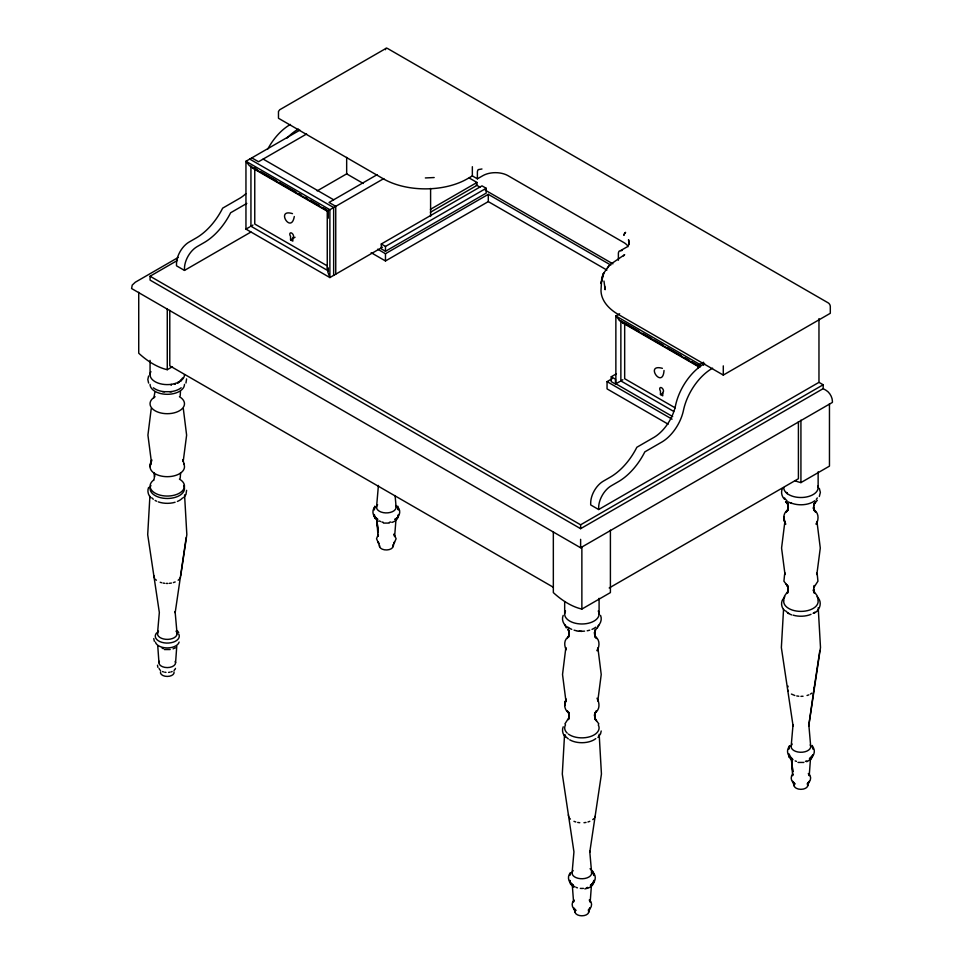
<?xml version="1.0" encoding="UTF-8"?>
<svg xmlns="http://www.w3.org/2000/svg" width="964" height="964" viewBox="0 0 964 964"><rect width="100%" height="100%" fill="white"/><g stroke="black" fill="none" stroke-linecap="round" stroke-linejoin="round"><path stroke-width="1.45" d="M398.337 514.523C398.903 518.439 395.409 521.464 391.962 522.428M158.964 662.798L157.771 646.169M149.89 496.339L147.697 534.659L159.337 612.489L157.481 633.722M564.506 735.351L562.301 774.032L573.942 851.863L572.086 872.878M783.551 609.248L781.358 647.567L793.083 725.964L793.023 724.82L791.131 746.63M383.817 178.581L327.254 211.237L252.664 168.17L250.941 166.037L250.941 226.227L328.242 270.848L327.278 267.992M376.526 507.257L378.418 485.446M327.796 271.896L329.881 277.56L382.515 247.17M176.761 646.229L175.581 662.798M591.51 884.193L590.185 902.171L589.281 899.99M810.555 757.8L809.23 775.695L808.326 773.526M397.035 517.68L396.047 518.608L394.625 536.514L393.866 534.321M151.228 408.603L147.926 435.138L151.36 461.672L151.553 460.238M596.535 628.335L594.788 631.613L595.246 629.613L594.571 634.119L595.246 637.24L594.475 632.276L594.788 635.252L596.535 638.529L595.017 636.421C600.09 639.614 599.729 646.169 597.126 650.833L597.909 647.965L601.223 674.511L597.788 701.045L597.596 699.599M570.001 874.432L569.869 875.24L570.001 873.215M785.214 573.134L785.009 574.568L781.575 548.046L784.889 521.5L785.672 524.356C783.069 519.704 782.72 513.137 787.781 509.956L786.263 512.065L788.01 508.775L787.552 510.775L788.227 506.269L787.552 503.148L788.323 508.112L788.01 505.148L786.263 501.858L787.781 503.979L785.588 501.786M783.72 599.03L784.563 595.957L788.01 591.149L787.552 593.149L788.227 588.643L787.552 585.522L788.323 590.486L788.01 587.522L786.263 584.232L787.781 586.353L783.925 581.196L784.576 574.52M814.303 503.148L813.375 508.57L813.676 506.727L814.303 510.775L813.845 508.775L815.592 512.065L814.074 509.956C819.135 513.137 818.785 519.704 816.183 524.356L816.966 521.5L820.28 548.046L816.833 574.568L816.641 573.134M789.058 747.968L788.914 749.052L789.371 745.738M812.941 755.101L811.158 759.126L806.723 761.753M177.063 633.722L175.111 611.634L175.171 612.779L186.173 537.587M628.829 244.639L629.155 242.41L628.54 245.085M591.667 873.095L589.715 851.007L589.775 852.152L601.44 774.032L599.174 734.243M819.834 650.495L813.724 690.971M180.473 391.372L180.184 395.879M180.642 472.625L180.184 478.252M180.726 575.677L186.835 534.659L184.57 494.869M595.077 713.119L595.246 719.626L594.475 714.649L594.788 717.626L596.535 720.903L595.017 718.795L598.873 723.94M808.676 726.254L820.497 647.567L818.219 607.766M374.309 508.474L374.767 506.365L374.309 509.679L374.767 506.365M150.059 466.745L151.734 459.756M153.891 397.879L154.818 392.456M153.891 480.253L154.818 474.83M569.194 633.179L568.495 637.24L568.953 635.252L567.218 638.529M566.157 699.599L566.013 701.768L562.53 674.511L565.844 647.603L566.145 649.772C564.181 645.663 563.795 640.048 568.001 637.156M569.194 715.553L568.495 719.626L568.953 717.626L564.88 723.94M150.276 465.19L150.914 461.611L150.336 464.142M148.601 375.996L147.829 379.527L148.601 383.057M148.601 487.447C147.094 490.953 148.155 495.038 150.782 497.713M185.944 383.057L186.606 378.888M563.205 615.357C560.988 620.358 564.265 625.853 568.748 628.227M563.205 726.808C561.699 730.314 562.759 734.411 565.386 737.086M601.211 730.989L600.548 733.869L597.945 737.46M782.25 488.893C780.744 492.399 781.816 496.496 784.443 499.159M782.25 600.343C780.744 603.85 781.816 607.947 784.443 610.61M393.059 546.636L394.529 541.925L393.722 543.359M588.618 912.474L590.076 907.763L588.594 909.835M807.663 786.009L809.133 781.298L807.651 783.371M180.063 578.075L180.557 576.894M175.171 669.124L175.472 668.389M378.418 534.851L378.009 536.333L376.803 519.198M397.746 516.668L398.192 515.607M623.467 255.978L624.648 254.641L609.706 264.895M598.873 625.299L597.21 628.251M594.668 817.448L595.162 816.255M573.978 900.689L573.568 901.979L572.267 884.699M787.636 687.356L788.13 686.175M793.023 774.213L792.613 775.695L791.408 758.572M812.797 754.981L809.423 758.801C814.134 756.776 816.195 750.1 812.278 746.329M597.716 649.423L598.258 648.133M816.773 522.946L817.303 521.669M178.485 382.672L177.725 382.732L180.34 381.021L182.582 377.948M566.338 699.129C563.771 703.66 564.036 709.805 568.736 712.818L567.218 710.709L568.953 713.987L568.495 711.986L569.122 716.035M819.316 496.508L820.364 492.423L819.316 488.338M603.404 273.475L601.729 278.138L601.006 290.272A59.346 34.258 0 0 0 618.382 314.505L723.289 375.08L830.305 313.3L830.305 306.516A2.964 1.711 60 0 0 828.209 302.877L387.576 48.489A2.964 1.711 60 0 0 385.479 49.694M594.788 713.987L596.535 710.709L595.017 712.818C600.162 709.576 599.704 702.876 597.005 698.201M813.845 505.148L815.592 501.858M624.708 233.312L623.865 235.373A2.964 1.711 -60 0 1 624.455 233.698L625.612 232.348A2.964 1.711 -60 0 0 624.708 233.312L624.889 233.059M603.91 272.908L601.006 283.5L603.127 274.017L609.296 265.269M183.75 497.713L185.944 494.508L186.606 490.327M374.972 506.968C371.056 510.739 373.116 517.415 377.828 519.427L374.888 516.668M378.177 534.683L376.526 538.756L378.587 543.274M817.291 500.34L814.074 503.979M570.519 872.806C566.76 876.433 568.495 882.843 572.941 885.036M782.539 599.789L784.853 596.752M789.576 746.329C785.817 749.968 787.552 756.366 791.986 758.572M792.782 774.056C789.938 776.912 791.167 781.924 794.613 783.708M607.465 267.944L609.043 265.763M181.003 380.153L180.34 381.021L181.003 380.78M394.059 543.274L396.12 538.756L394.059 534.237M574.134 900.075C570.881 902.846 571.857 908.293 575.556 910.173M178.159 580.244L179.256 579.195M173.99 670.462L174.677 669.823M592.764 819.605L593.86 818.569M597.945 626.01C600.861 623.383 602.139 619.045 600.548 615.357M177.725 382.732L178.485 382.045M627.419 246.712L620.165 250.821L622.057 250.507M814.05 613.212C820.268 610.369 822.714 601.391 817.002 596.752M588.185 910.173C591.884 908.293 592.86 902.846 589.607 900.075M807.242 783.708C810.941 781.828 811.917 776.381 808.663 773.61M175.195 383.503L174.448 384.021L175.195 384.13M396.047 518.608L394.818 519.427C399.53 517.415 401.59 510.739 397.674 506.968M810.435 694.068L811.809 693.14M386.094 48.345L279.705 109.763L278.476 111.475L278.476 118.259L383.383 178.834A59.346 34.258 0 0 0 467.311 178.834L472.348 175.918L477.385 178.834L482.844 175.677A17.798 10.279 0 0 1 508.016 175.677L623.841 242.554A17.798 10.279 0 0 1 628.179 246.639M299.888 130.128L245.953 161.265L245.953 229.107L329.881 277.56L329.881 209.718L245.953 161.265L249.411 165.724L327.748 210.947M306.612 133.996L258.533 161.747L251.821 157.879M246.808 203.416L230.637 212.755A48.405 27.944 -60 0 1 203.356 243.036L197.066 246.663A17.798 10.279 -60 0 0 184.473 268.474L184.473 270.414L176.496 265.811L176.496 263.871A17.798 10.279 -60 0 1 189.089 242.06L195.391 238.433A48.405 27.944 -60 0 0 222.66 208.152L240.084 198.09A32.029 18.497 -60 0 0 245.796 193.752M178.244 257.436L135.285 282.235L132.213 285.127L131.598 288.537L580.617 547.769L832.402 402.41L832.402 401.241A8.905 5.145 60 0 0 826.1 390.336L823.172 388.649L580.617 528.682L150.071 280.102L150.071 276.222L177.448 260.413M245.953 229.107L249.821 226.877M250.941 226.227L252.942 225.07M317.156 190.896L346.907 173.725M184.473 270.414L250.965 232.023M377.105 174.701L329.037 202.452L335.749 206.332L335.749 274.174M290.562 239.843L292.827 241.145L292.827 237.662A2.675 1.542 60 0 0 293.08 234.601A2.675 1.542 60 0 0 290.297 232.987A2.675 1.542 60 0 0 290.562 236.349L290.562 239.843L295.032 237.252M430.402 209.345L476.963 182.461L476.963 185.377L430.402 212.261M381.286 244L482 185.859L486.193 188.281L486.193 193.125L385.479 251.279L381.286 248.845L381.286 244L385.479 246.423L486.193 188.281M138.732 292.273L138.732 353.222A70.083 40.464 60 0 0 167.266 369.694L172.46 366.706M377.683 249.194L385.479 253.701L488.29 194.342L610.814 265.076M371.176 252.701L385.479 260.967L488.29 201.609L606.898 270.077M619.647 313.782L615.863 315.963L615.863 383.793L672.679 416.593M611.248 376.767L615.442 379.189L615.442 384.046L611.248 381.624L611.248 376.767L616.418 373.791M668.16 424.172L607.055 388.89L607.055 381.624L612.261 378.611M615.863 383.793L619.731 381.563M673.679 411.411L620.864 380.913L622.852 379.756M660.473 394.529L662.738 395.843L662.738 392.348A2.675 1.542 60 0 0 663.003 389.287A2.675 1.542 60 0 0 660.207 387.673A2.675 1.542 60 0 0 660.473 391.047L660.473 394.529L662.714 393.24M704.624 363.561A42.235 24.389 -60 0 0 675.511 405.615A32.029 18.497 -60 0 1 654.267 437.21L636.843 447.272A48.405 27.944 -60 0 1 609.573 477.554L603.271 481.193A17.798 10.279 -60 0 0 590.691 503.003L590.691 504.931L598.656 509.534L818.966 382.347L818.966 318.614M150.071 276.222L580.617 524.802L823.172 384.769L823.172 388.649M609.188 587.968L798.409 478.722L798.409 421.726M553.336 531.634L553.336 592.595A70.083 40.464 60 0 0 581.87 609.067L610.405 592.595L610.405 530.152M795.3 480.891A70.083 40.464 60 0 0 800.927 482.603L829.462 466.13L829.462 403.687M171.375 384.419L170.712 384.793L171.375 385.046M173.062 648.856L175.46 647.796M587.666 888.218C591.065 887.217 594.439 884.217 593.896 880.361L592.583 883.518L590.378 885.265C595.354 883.169 597.162 876.023 592.824 872.348M173.375 582.593L175.183 581.955M171.038 671.92L172.158 671.522M807.037 695.502L808.832 694.863M587.98 821.967L589.787 821.328M477.385 178.834L477.385 172.05A2.964 1.711 -60 0 1 478.204 169.64L481.964 168.989M584.799 888.916L587.51 888.266M169.375 583.341L171.423 583.063M168.567 672.378L169.833 672.209M583.979 822.714L586.028 822.437M171.917 391.685L162.627 391.685M389.239 523.078L383.407 523.078M170.194 649.543L164.35 649.543M803.843 762.44L798.011 762.44M425.353 177.942L434.174 177.545M800.927 696.345L803.036 696.249M166.218 583.413L167.796 583.437M577.231 631.059L581.87 631.408M796.77 695.96L798.819 696.249M164.699 672.209L165.965 672.378M577.713 822.437L579.774 822.714M163.109 583.063L164.651 583.292M160.241 582.292L161.639 582.726M794.818 695.502L791.408 694.068M162.386 671.522L163.494 671.92M573.966 821.328L575.761 821.967M787.805 501.762L791.649 503.461M787.805 613.212L791.649 614.912M699.792 367.368L699.792 364.416L615.863 315.963L619.731 320.602M620.864 380.913L620.864 320.735L622.852 323M469.239 178.003L476.963 182.461M819.267 382.515L823.172 384.769M476.192 184.931L480.096 187.185M485.302 190.185L612.899 263.847M623.431 322.217L638.891 331.146M642.759 333.375L651.772 338.581M654.351 340.075L663.377 345.281M667.233 347.51L681.403 355.692M685.271 357.921L689.139 360.15M691.718 361.645L698.153 365.356L698.153 368.368M619.334 320.409L697.671 365.645M622.575 322.856L697.177 365.922L703.575 362.235L703.575 365.187M363.32 183.485L346.666 173.869L346.666 157.373M263.148 159.084L333.652 199.789M249.724 159.084L333.652 207.549L333.652 275.379M675.21 407.88L624.672 378.707L624.672 323.976M254.809 168.266L257.388 169.76M261.244 171.99L276.704 180.919M279.283 182.401L296.032 192.077M298.611 193.559L301.19 195.053M305.046 197.283L307.624 198.765M310.203 200.259L319.217 205.465M323.085 207.694L326.953 209.923M607.055 381.624L672.065 419.159M327.326 265.907L254.761 224.022L254.761 167.808M553.252 587.209L169.785 365.826L169.785 310.324M795.047 783.937L792.721 781.298M576.002 910.402L573.664 907.763L575.134 912.474M792.432 758.801L789.974 757.065L791.203 757.969L788.914 753.896L789.371 757.21L790.685 759.126M573.375 885.265L570.447 882.506M662.401 368.32C644.036 363.247 662.69 390.058 664.027 370.489M292.49 213.634C275.126 208.2 291.164 234.83 294.285 216.526M378.129 521.319L374.912 518.114L374.309 514.523L374.454 515.607M590.064 868.721L593.294 871.938L593.896 875.517L592.583 872.372M573.688 887.157L570.459 883.952L569.857 880.361L570.001 881.445M787.202 493.05L786.419 492.411L787.202 493.676M155.276 579.195L156.385 580.244M159.867 669.823L160.554 670.462M569.652 818.291L570.399 819.099M378.924 543.359L378.117 541.925L379.587 546.636M177.509 630.914L178.689 632.565M566.242 627.901L564.711 624.515M812.339 745.461L812.941 749.052L812.351 746.907M567.796 629.42L568.953 631.613L568.495 629.613L569.122 633.661M397.734 506.1L398.325 509.956L397.746 507.534M568.676 816.556L569.073 817.448M182.811 459.756L184.196 464.142M784.539 521.669L783.72 516.656L785.082 522.946M787.636 689.79L788.13 690.971M154.469 578.075L153.818 575.677M159.06 668.389L159.373 669.124M793.083 782.479L794.179 786.009M817.279 574.52L817.93 581.196L813.845 587.522L814.303 585.522L813.375 590.944L813.676 589.112L814.303 593.149L813.845 591.149L817.291 595.957L818.135 599.03M154.324 641.265L153.77 638.566M157.903 667.365L157.481 665.22M153.891 472.625L154.517 476.674M814.219 687.356L808.856 725.109L810.724 746.63M604.657 286.163L605.151 289.694L603.97 281.066M182.991 460.238L183.184 461.672L186.618 435.138L183.317 408.603M791.468 759.234L792.854 772.056L791.42 758.692M376.695 518.403L378.25 532.682L376.816 519.319M395.107 495.568L396.084 506.811M568.435 814.737L568.459 815.652M564.675 601.62L564.675 613.658M818.135 471.842L818.135 487.579M800.927 420.159L800.927 482.603M723.289 365.874L723.289 375.08M618.382 260.232L618.382 253.448A2.964 1.711 -60 0 1 619.213 251.05M599.09 598.319L599.09 614.044M598.656 509.534L598.656 507.606A17.798 10.279 -60 0 1 611.248 485.796L617.538 482.157A48.405 27.944 -60 0 0 644.82 451.875L662.244 441.813A32.029 18.497 -60 0 0 683.488 410.218A42.235 24.389 -60 0 1 712.601 368.164M581.87 546.624L581.87 609.067M580.617 524.802L580.617 528.682M580.617 539.334L580.617 547.769M488.29 194.342L488.29 201.609M472.348 166.712L472.348 175.918M430.595 188.45L430.595 216.466M385.479 246.423L385.479 251.279M385.479 253.701L385.479 260.967M328.242 210.67L328.242 218.189M328.242 267.847L328.242 270.848M327.254 211.237L327.254 268.293M167.266 308.745L167.266 369.694M150.059 360.379L150.059 374.683M598.246 610.983A17.207 9.941 0 0 1 581.87 623.985A17.207 9.941 0 0 1 565.507 610.983M595.8 627.154A17.207 9.941 0 0 1 591.992 629.359M589.691 630.167A17.207 9.941 0 0 1 587.197 630.769M584.57 631.131A17.207 9.941 0 0 1 579.183 631.131M576.556 630.769A17.207 9.941 0 0 1 574.062 630.167M571.76 629.359A17.207 9.941 0 0 1 567.953 627.154M598.246 724.856A17.207 9.941 0 0 1 589.992 736.689A17.207 9.941 0 0 1 568.362 734.074M567.206 733.11A17.207 9.941 0 0 1 565.507 724.856M595.8 738.605A17.207 9.941 0 0 1 569.7 739.798M568.362 738.918A17.207 9.941 0 0 1 566.242 736.93M565.507 735.833A17.207 9.941 0 0 1 565 734.701M591.547 872.215A9.797 5.651 0 0 1 580.34 878.674A9.797 5.651 0 0 1 573.146 870.528M587.63 887.362A9.797 5.651 0 0 1 586.317 887.82M583.401 888.374A9.797 5.651 0 0 1 580.34 888.374M577.424 887.82A9.797 5.651 0 0 1 576.123 887.362M574.954 886.784A9.797 5.651 0 0 1 574.183 886.29M588.618 911.245A6.82 3.94 0 0 1 581.87 915.8A6.82 3.94 0 0 1 575.134 911.245M817.93 486.025A17.207 9.941 0 0 1 802.277 497.484A17.207 9.941 0 0 1 783.72 487.579M817.291 497.918A17.207 9.941 0 0 1 816.255 499.364M814.845 500.69A17.207 9.941 0 0 1 790.805 502.883M786.998 500.69A17.207 9.941 0 0 1 784.563 497.918M817.93 599.897A17.207 9.941 0 0 1 800.927 611.393A17.207 9.941 0 0 1 783.925 599.897M814.845 612.14A17.207 9.941 0 0 1 813.098 613.321M811.037 614.333A17.207 9.941 0 0 1 793.107 615.153M788.757 613.321A17.207 9.941 0 0 1 785.588 610.814M810.242 744.883A9.797 5.651 0 0 1 800.156 752.257A9.797 5.651 0 0 1 792.203 744.063M806.687 760.897A9.797 5.651 0 0 1 805.374 761.355M796.481 761.355A9.797 5.651 0 0 1 795.167 760.897M792.998 759.644A9.797 5.651 0 0 1 792.203 758.885M807.422 784.178A6.82 3.94 0 0 1 800.927 789.335A6.82 3.94 0 0 1 794.432 784.178M395.638 505.51A9.797 5.651 0 0 1 385.552 512.896A9.797 5.651 0 0 1 377.599 504.69M390.769 521.982A9.797 5.651 0 0 1 389.348 522.319M383.298 522.319A9.797 5.651 0 0 1 381.877 521.982M380.563 521.524A9.797 5.651 0 0 1 379.394 520.946M392.818 544.805A6.82 3.94 0 0 1 386.853 549.95A6.82 3.94 0 0 1 379.587 545.407M286.947 138.141A42.235 24.389 -60 0 1 298.418 129.043M267.847 148.962A42.235 24.389 -60 0 1 290.441 124.44M184.486 374.683A17.207 9.941 0 0 1 164.579 384.491A17.207 9.941 0 0 1 150.902 371.61M181.196 387.793A17.207 9.941 0 0 1 169.965 391.758M164.579 391.758A17.207 9.941 0 0 1 153.348 387.793M184.486 384.371A17.207 9.941 0 0 1 167.266 394.312A17.207 9.941 0 0 1 150.059 384.371M179.437 396.722A17.207 9.941 0 0 1 179.437 410.784A17.207 9.941 0 0 1 155.096 410.784A17.207 9.941 0 0 1 155.096 396.722M183.642 463.672A17.207 9.941 0 0 1 167.266 476.686A17.207 9.941 0 0 1 150.902 463.672M179.437 479.108A17.207 9.941 0 0 1 180.063 492.773A17.207 9.941 0 0 1 156.445 493.845A17.207 9.941 0 0 1 153.348 480.289M183.642 485.482A17.207 9.941 0 0 1 167.266 498.484A17.207 9.941 0 0 1 150.902 485.482M182.606 497.906A17.207 9.941 0 0 1 177.388 501.437M175.087 502.256A17.207 9.941 0 0 1 158.277 501.87M156.614 501.196A17.207 9.941 0 0 1 155.096 500.424M153.348 499.232A17.207 9.941 0 0 1 151.938 497.906M176.942 632.842A9.797 5.651 0 0 1 165.736 639.313A9.797 5.651 0 0 1 158.542 631.155M175.99 631.155A9.797 5.651 0 0 1 176.581 631.974M178.702 633.999A12.014 6.941 0 0 1 166.326 643.06A12.014 6.941 0 0 1 156.566 632.999M179.135 642.084A12.014 6.941 0 0 1 167.266 647.929A12.014 6.941 0 0 1 155.397 642.084M163.169 648.555A9.797 5.651 0 0 1 162.157 648.242M175.171 661.316A8.302 4.796 0 0 1 167.266 667.594A8.302 4.796 0 0 1 159.373 661.316M174.014 671.872A6.82 3.94 0 0 1 167.266 676.427A6.82 3.94 0 0 1 160.53 671.872M564.88 704.564L564.675 705.72L565.519 700.985L564.88 704.564M789.371 757.21L788.914 755.101L789.371 757.21M374.767 517.837L374.309 515.74L374.767 517.837M628.829 241.422L628.54 239.735L629.058 243.036L628.829 241.422"/></g></svg>
